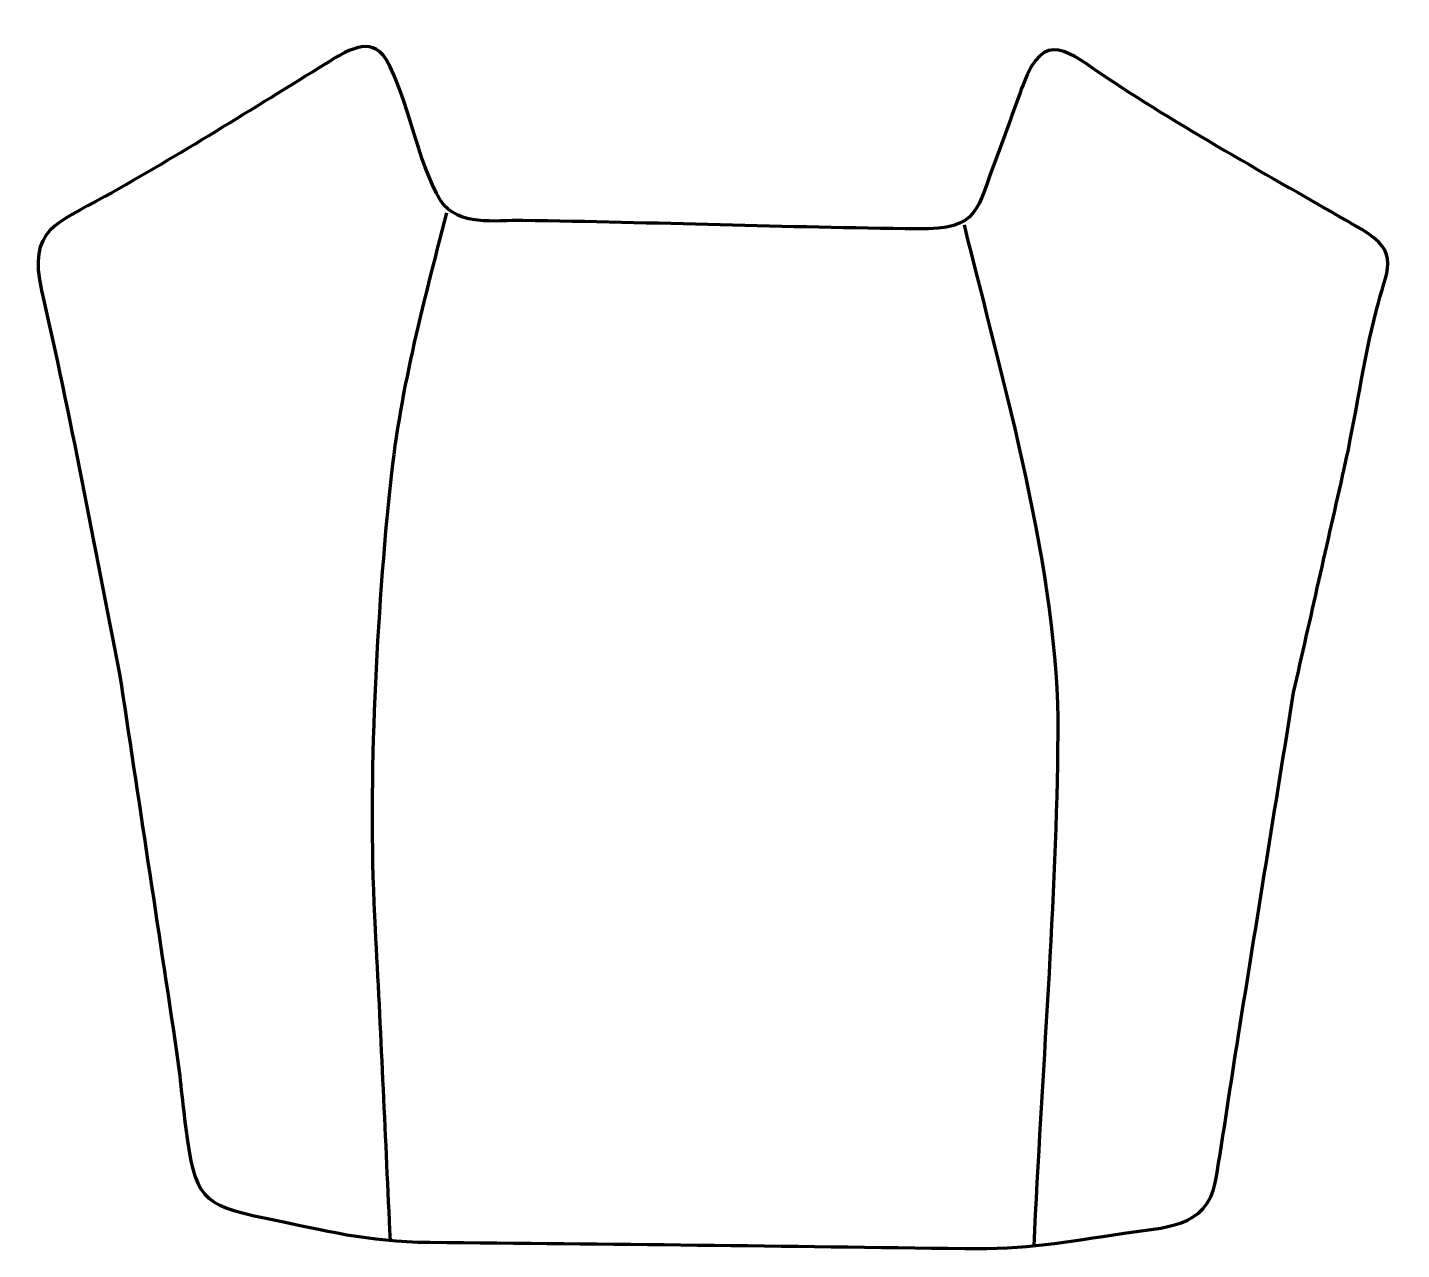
# Model space of a CAD drawing. Header units: millimetres. Extents: x -460 to 16, y 152 to 575.
import ezdxf

# ---------------------------------------------------------------- set-up
doc = ezdxf.new("R2010")
doc.units = ezdxf.units.MM
doc.header["$MEASUREMENT"] = 0
doc.layers.add('layer 2', color=7, linetype='Continuous')
doc.layers.add('layer 3', color=7, linetype='Continuous')

msp = doc.modelspace()

# ---------------------------------------------------------------- linework, layer by layer
at = {"layer": 'layer 2', "color": 140, "lineweight": 158}
for points, knots in [([(-314.7222, 510.4714), (-323.2676, 476.8683), (-330.9763, 448.7814), (-334.4507, 413.9017), (-334.4507, 413.9017), (-339.1968, 366.2553), (-342.0104, 309.956), (-339.3955, 262.5212), (-339.3955, 262.5212), (-337.4826, 227.8208), (-336.0015, 193.0415), (-334.3723, 158.3212), (-334.3723, 158.3212), (-334.3723, 158.3212), (-334.208, 154.8202), (-334.208, 154.8202)], [0, 0, 0, 0, 0.2, 0.2, 0.2, 0.2, 0.4, 0.4, 0.4, 0.4, 0.6, 0.6, 0.6, 0.6, 1, 1, 1, 1]), ([(-135.599, 506.3699), (-122.3916, 452.5192), (-102.6569, 385.2116), (-103.1428, 330.2462), (-103.1428, 330.2462), (-103.653, 272.5336), (-108.8241, 211.0472), (-111.4752, 152.9441)], [0, 0, 0, 0, 0.33333333, 0.33333333, 0.33333333, 0.33333333, 1, 1, 1, 1])]:
    msp.add_open_spline(points, degree=3, knots=knots, dxfattribs=at)
at = {"layer": 'layer 3', "color": 242, "lineweight": 158}
msp.add_open_spline([(-21.5487, 344.4473), (-27.9138, 304.8969), (-34.279, 265.3464), (-40.6441, 225.796), (-40.6441, 225.796), (-43.3278, 209.0986), (-45.6754, 191.815), (-48.5825, 175.2497), (-48.5825, 175.2497), (-51.4507, 158.9064), (-66.867, 159.3407), (-80.1495, 157.3368), (-80.1495, 157.3368), (-100.646, 154.2446), (-114.1154, 151.6517), (-135.2716, 151.9787), (-135.2716, 151.9787), (-196.9912, 152.9327), (-258.6624, 153.5844), (-320.384, 154.1711), (-320.384, 154.1711), (-342.701, 154.3832), (-355.8233, 158.1813), (-377.1463, 162.4903), (-377.1463, 162.4903), (-399.9968, 167.1079), (-401.7987, 170.173), (-404.8811, 193.4112), (-404.8811, 193.4112), (-406.0575, 202.2804), (-406.7974, 211.173), (-408.0531, 220.0422), (-408.0531, 220.0422), (-414.6687, 263.8723), (-421.2812, 307.7029), (-427.8953, 351.5332), (-427.8953, 351.5332), (-436.7134, 395.5913), (-444.7176, 439.8663), (-454.7905, 483.6546), (-454.7905, 483.6546), (-459.6729, 504.8789), (-449.6134, 506.7621), (-432.9162, 516.1078), (-432.9162, 516.1078), (-407.2234, 530.4884), (-381.6874, 546.5519), (-356.586, 562.0468), (-356.586, 562.0468), (-350.0041, 566.1097), (-340.7456, 572.4242), (-335.594, 563.6022), (-335.594, 563.6022), (-327.9225, 550.4648), (-324.9919, 528.459), (-316.6394, 514.6333), (-316.6394, 514.6333), (-310.5941, 505.7283), (-297.9181, 507.9608), (-288.2577, 507.8306), (-288.2577, 507.8306), (-242.7352, 507.2168), (-197.2191, 505.4209), (-151.6899, 504.9687), (-151.6899, 504.9687), (-129.9424, 504.7526), (-131.5335, 511.293), (-124.263, 529.8973), (-124.263, 529.8973), (-120.9894, 538.31), (-118.3106, 546.5372), (-115.1919, 554.8578), (-115.1919, 554.8578), (-107.766, 574.6696), (-99.5449, 566.1473), (-85.8929, 557.0591), (-85.8929, 557.0591), (-58.7291, 538.976), (-26.6009, 521.2796), (1.8991, 504.8424), (1.8991, 504.8424), (15.7842, 496.8342), (10.6179, 490.5116), (7.0896, 476.8808), (7.0896, 476.8808), (2.5697, 459.4193), (-0.0595, 439.573), (-4.0617, 421.8566), (-4.0617, 421.8566), (-9.8906, 396.0535), (-15.7197, 370.2504), (-21.5487, 344.4473)], degree=3, knots=[0, 0, 0, 0, 0.04166667, 0.04166667, 0.04166667, 0.04166667, 0.08333333, 0.08333333, 0.08333333, 0.08333333, 0.125, 0.125, 0.125, 0.125, 0.16666667, 0.16666667, 0.16666667, 0.16666667, 0.20833333, 0.20833333, 0.20833333, 0.20833333, 0.25, 0.25, 0.25, 0.25, 0.29166667, 0.29166667, 0.29166667, 0.29166667, 0.33333333, 0.33333333, 0.33333333, 0.33333333, 0.375, 0.375, 0.375, 0.375, 0.41666667, 0.41666667, 0.41666667, 0.41666667, 0.45833333, 0.45833333, 0.45833333, 0.45833333, 0.5, 0.5, 0.5, 0.5, 0.54166667, 0.54166667, 0.54166667, 0.54166667, 0.58333333, 0.58333333, 0.58333333, 0.58333333, 0.625, 0.625, 0.625, 0.625, 0.66666667, 0.66666667, 0.66666667, 0.66666667, 0.70833333, 0.70833333, 0.70833333, 0.70833333, 0.75, 0.75, 0.75, 0.75, 0.79166667, 0.79166667, 0.79166667, 0.79166667, 0.83333333, 0.83333333, 0.83333333, 0.83333333, 0.875, 0.875, 0.875, 0.875, 0.91666667, 0.91666667, 0.91666667, 0.91666667, 1, 1, 1, 1], dxfattribs=at)

doc.saveas('drawing.dxf')
